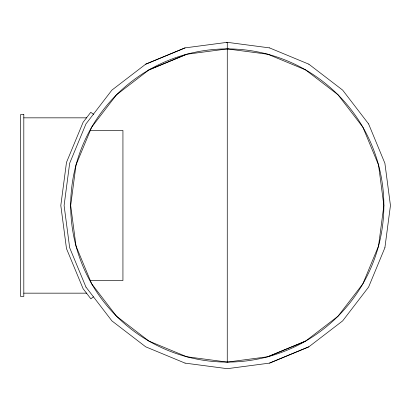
<?xml version="1.0" encoding="UTF-8"?>
<svg xmlns="http://www.w3.org/2000/svg" width="411" height="411" viewBox="0 0 411 411"><rect width="100%" height="100%" fill="white"/><g stroke="black" fill="none" stroke-linecap="round" stroke-linejoin="round"><path stroke-width="0.62" d="M384.896 247.715L390.45 205.5L384.891 163.27L368.59 123.911M384.891 247.735L368.595 287.073L342.671 320.873L308.877 346.807L269.524 363.113L227.293 368.677L185.058 363.118M228.126 48.791L186.728 54.247L148.962 69.896L116.534 94.782L91.653 127.22L76.014 164.975L70.682 205.505L76.02 246.035L91.668 283.811L116.56 316.239L148.977 341.115L186.748 356.758L227.278 362.096L267.802 356.758L305.573 341.115L267.818 356.753M93.451 296.845L90.862 298.833L83.109 288.733L66.479 248.583L60.807 205.5L66.479 162.417L83.109 122.267L90.749 112.311L93.785 114.386M305.584 341.109L338.006 316.229L362.887 283.796L378.531 246.03L383.869 205.5L378.531 164.97L362.887 127.205L338.001 94.771L305.558 69.88L267.787 54.237L227.257 48.909M145.674 64.193L185.037 47.887L227.273 42.328L269.508 47.887M185.042 47.887L145.684 64.188L111.879 90.132L85.961 123.916L69.659 163.27L64.101 205.505L69.659 247.735L85.961 287.089M148.977 69.885A156.596 156.596 0 0 1 383.869 205.5A156.596 156.596 0 0 1 148.977 341.115A156.596 156.596 0 0 1 148.977 69.885L186.743 54.242M269.513 363.113L308.861 346.812M226.404 42.436L227.273 42.323M23.812 117.839L86.659 117.839M90.307 130.467L122.935 130.467L122.935 280.533L90.307 280.533M23.812 293.161L86.659 293.161M269.493 47.882L308.861 64.188M185.042 363.113L145.705 346.822L111.905 320.893L85.961 287.089M308.846 64.178L342.656 90.117L368.58 123.901M227.273 42.384L227.257 362.096M23.812 114.577L20.55 114.577L20.55 296.423L23.812 296.423L23.812 114.577"/></g></svg>
